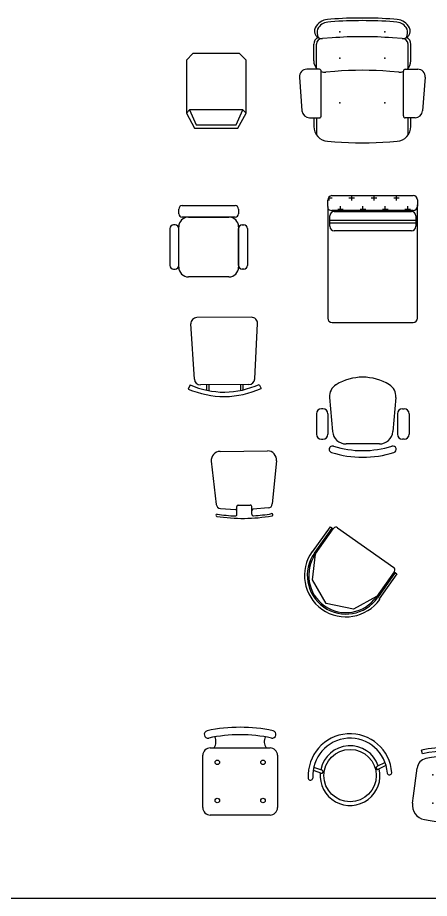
# Model space of a CAD drawing. Extents: x -42728 to 99010, y -18674 to 47645.
# Drawn here: x -35185 to -32429, y 22250 to 28144 of the extents above; entities that cross this region are included whole.
import ezdxf

# ---------------------------------------------------------------- set-up
doc = ezdxf.new("R2010")
doc.units = 0
doc.header["$LTSCALE"] = 100
doc.header["$MEASUREMENT"] = 0
doc.layers.get('0').update_dxf_attribs({"linetype": 'CONTINUOUS'})
doc.layers.add('01', color=3, linetype='CONTINUOUS')

# ---------------------------------------------------------------- blocks, each defined once
blk = doc.blocks.new('A$C032D3F32')
for p, q in [((187.4, 499.7, 593.4), (237.4, 505.9, 593.4)), ((187.4, 482.7, 593.4), (187.4, 499.7, 593.4)), ((237.4, 505.9, 593.4), (287.4, 499.7, 593.4)), ((287.4, 499.7, 593.4), (287.4, 482.7, 593.4)), ((61.3, 464, 593.4), (61.3, 464, 593.4)), ((66.9, 439.7, 593.4), (61.3, 464, 593.4)), ((187.4, 423.7, 593.4), (187.4, 457.6, 593.4)), ((287.4, 457.6, 593.4), (287.4, 423.7, 593.4)), ((413.5, 464, 593.4), (407.8, 439.7, 593.4)), ((6.4, 159.3, 593.4), (30.6, 344.4, 593.4)), ((444.1, 344.4, 593.4), (468.3, 159.3, 593.4)), ((0, 110.4, 593.4), (6.4, 159.3, 593.4)), ((468.3, 159.3, 593.4), (474.7, 110.4, 593.4))]:
    blk.add_line(p, q)
for centre, radius, start, end in [((237.4, -290.7, 593.4), 775, 76.86598, 103.13402), ((237.4, -290.7, 593.4), 750, 76.86598, 103.13402), ((237.4, -301.3, 593.4), 725, 78.24984, 101.75016), ((105, 335.1, 593.4), 75, 101.75016, 172.87498), ((369.7, 335.1, 593.4), 75, 7.12502, 78.24984), ((99.2, 98, 593.4), 100, 172.87498, 258.61952), ((375.5, 98, 593.4), 100, 281.38048, 7.12502), ((237.4, 784.3, 593.4), 800, 258.61952, 281.38048)]:
    blk.add_arc(centre, radius, start, end)
for p in [(137.4, 298.7, 593.4), (337.4, 298.7, 593.4), (137.4, 109.3, 593.4), (337.4, 109.3, 593.4)]:
    blk.add_point(p)
blk = doc.blocks.new('A$C01181C79')
for p, q in [((209.9, 820.7, 593.4), (188.2, 819, 593.4)), ((211.3, 803, 593.4), (189.5, 801.4, 593.4)), ((652.2, 801.4, 593.4), (630.4, 803, 593.4)), ((653.5, 819, 593.4), (631.8, 820.7, 593.4)), ((95.9, 541.8, 593.4), (95.9, 653.3, 593.4)), ((113.5, 497.7, 593.4), (113.5, 653.3, 593.4)), ((219.5, 696, 593.4), (154.6, 691, 593.4)), ((687.1, 691, 593.4), (622.2, 696, 593.4)), ((728.2, 494.3, 593.4), (728.2, 653.2, 593.4)), ((745.9, 541.8, 593.4), (745.9, 653.2, 593.4)), ((133.4, 485.8, 593.4), (49.9, 485.8, 593.4)), ((145.9, 173.3, 593.4), (145.9, 473.3, 593.4)), ((236.8, 471.7, 593.4), (176.6, 467.1, 593.4)), ((665.1, 467.1, 593.4), (604.9, 471.7, 593.4)), ((695.9, 173.3, 593.4), (695.9, 473.3, 593.4)), ((708.4, 485.8, 593.4), (791.9, 485.8, 593.4)), ((0, 432, 593.4), (17.3, 207, 593.4)), ((841.7, 432, 593.4), (824.4, 207, 593.4)), ((67.2, 160.8, 593.4), (133.4, 160.8, 593.4)), ((95.9, 160.8, 593.4), (95.9, 103.4, 593.4)), ((113.5, 160.8, 593.4), (113.5, 46.7, 593.4)), ((774.6, 160.8, 593.4), (708.4, 160.8, 593.4)), ((728.2, 46.7, 593.4), (728.2, 160.8, 593.4)), ((745.9, 103.4, 593.4), (745.9, 160.8, 593.4)), ((188.2, 3.7, 593.4), (236.8, 0, 593.4)), ((604.9, 0, 593.4), (653.5, 3.7, 593.4))]:
    blk.add_line(p, q)
for centre, radius, start, end in [((420.9, -1921.2, 593.4), 2750, 85.60129, 94.39871), ((195.9, 719.3, 593.4), 100, 94.39871, 154.39871), ((195.9, 719.3, 593.4), 82.3, 94.39871, 154.39871), ((420.9, -1921.2, 593.4), 2732.3, 85.60129, 94.39871), ((645.9, 719.3, 593.4), 82.3, 25.6013, 85.6013), ((645.9, 719.3, 593.4), 100, 25.6013, 85.6013), ((150.8, 740.9, 593.4), 50, 154.39871, 274.39871), ((187.1, 731.6, 593.4), 69.5, 160.48405, 207.98109), ((691, 740.9, 593.4), 50, 265.6013, 25.6013), ((649.9, 731, 593.4), 74.2, 334.1738, 18.76136), ((145.9, 653.3, 593.4), 50, 113.73237, 180), ((153.5, 651, 593.4), 40.1, 88.45302, 176.73866), ((420.9, -1921.2, 593.4), 2625, 85.60129, 94.39871), ((688.2, 650.9, 593.4), 40.1, 3.22955, 91.49729), ((695.9, 653.2, 593.4), 50, 0, 65.43421), ((170.9, 541.8, 593.4), 75, 180, 228.40702), ((670.9, 541.8, 593.4), 75, 311.22129, 0), ((49.9, 435.8, 593.4), 50, 90, 184.39871), ((133.4, 473.3, 593.4), 12.5, 0, 90), ((420.9, -1921.2, 593.4), 2400, 85.60129, 94.39871), ((708.4, 473.3, 593.4), 12.5, 90, 180), ((791.9, 435.8, 593.4), 50, 355.60129, 90), ((170.9, 541.8, 593.4), 75, 250.45096, 274.39871), ((670.9, 541.8, 593.4), 75, 265.6013, 289.52087), ((67.2, 210.8, 593.4), 50, 184.39871, 270), ((774.6, 210.8, 593.4), 50, 270, 355.60129), ((133.4, 173.3, 593.4), 12.5, 270, 0), ((708.4, 173.3, 593.4), 12.5, 180, 270), ((195.9, 103.4, 593.4), 100, 180, 265.60129), ((645.9, 103.4, 593.4), 100, 274.39871, 0), ((420.9, 2392.9, 593.4), 2400, 265.60129, 274.39871)]:
    blk.add_arc(centre, radius, start, end)
for p in [(270.9, 735.8, 593.4), (570.9, 735.8, 593.4), (270.9, 560.8, 593.4), (570.9, 560.8, 593.4), (270.9, 260.8, 593.4), (570.9, 260.8, 593.4)]:
    blk.add_point(p)
blk = doc.blocks.new('A$C1E49776E')
for p, q in [((9.8, 834.8, 177.8), (29.5, 834.8, 177.8)), ((10.8, 816, 177.8), (10.8, 836.5, 177.8)), ((28.4, 851.4, 177.8), (571.6, 851.4, 177.8)), ((142, 834.8, 177.8), (179.5, 834.8, 177.8)), ((160.8, 816, 177.8), (160.8, 851.4, 177.8)), ((292, 834.8, 177.8), (329.5, 834.8, 177.8)), ((310.8, 816, 177.8), (310.8, 851.4, 177.8)), ((442, 834.8, 177.8), (479.5, 834.8, 177.8)), ((460.8, 816, 177.8), (460.8, 851.4, 177.8)), ((592, 834.8, 177.8), (598.4, 834.8, 177.8)), ((0, 776.8, 177.8), (0, 818.2, 177.8)), ((0, 776.8, 177.8), (0, 30, 177.8)), ((85.8, 750, 177.8), (85.8, 778.5, 177.8)), ((235.8, 750, 177.8), (235.8, 778.5, 177.8)), ((385.8, 750, 177.8), (385.8, 778.5, 177.8)), ((535.8, 750, 177.8), (535.8, 778.5, 177.8)), ((601.6, 821.4, 177.8), (601.6, 780, 177.8)), ((601.6, 30, 177.8), (601.6, 788.2, 177.8)), ((13.9, 644.3, 177.8), (13.9, 714.4, 177.8)), ((571.6, 750, 177.8), (28.4, 750, 177.8)), ((43.9, 744.4, 177.8), (560.4, 744.4, 177.8)), ((67, 759.8, 177.8), (104.5, 759.8, 177.8)), ((217, 759.8, 177.8), (254.5, 759.8, 177.8)), ((367, 759.8, 177.8), (404.5, 759.8, 177.8)), ((517, 759.8, 177.8), (554.5, 759.8, 177.8)), ((590.4, 714.4, 177.8), (590.4, 644.3, 177.8)), ((590.4, 665.6, 177.8), (14, 665.6, 177.8)), ((17, 684.7, 177.8), (590.4, 684.7, 177.8)), ((560.4, 614.3, 177.8), (43.9, 614.3, 177.8)), ((30, 0, 177.8), (571.6, 0, 177.8))]:
    blk.add_line(p, q)
for centre, radius, start, end in [((37, 815.3, 177.8), 37.1, 103.35655, 175.51454), ((571.6, 821.4, 177.8), 30, 0, 90), ((28.4, 780, 177.8), 30, 198.59867, 270), ((571.6, 780, 177.8), 30, 270, 0), ((43.9, 714.4, 177.8), 30, 90, 180), ((560.4, 714.4, 177.8), 30, 0, 90), ((43.9, 644.3, 177.8), 30, 180, 270), ((560.4, 644.3, 177.8), 30, 270, 0), ((30, 30, 177.8), 30, 180, 270), ((571.6, 30, 177.8), 30, 270, 0)]:
    blk.add_arc(centre, radius, start, end)
blk = doc.blocks.new('A$C00F2537D')
for p, q in [((88.8, 368.6), (108.7, 139.9)), ((531.5, 368.6), (511.6, 139.9)), ((0, 259.3), (0, 121.7)), ((44.4, 292.7), (33.3, 292.7)), ((77.8, 259.3), (77.8, 121.7)), ((542.5, 259.3), (542.5, 121.7)), ((575.9, 292.7), (587, 292.7)), ((620.3, 259.3), (620.3, 121.7)), ((33.3, 88.4), (44.4, 88.4)), ((587, 88.4), (575.9, 88.4)), ((421.7, 57.5), (198.6, 57.5))]:
    blk.add_line(p, q)
for centre, radius, start, end in [((310.2, 162.8), 341.1, 58.40697, 121.59303), ((178.7, 376.5), 90.3, 121.59303, 184.96974), ((441.6, 376.5), 90.3, 355.03026, 58.40697), ((33.3, 259.3), 33.3, 90, 180), ((44.4, 259.3), 33.3, 0, 90), ((575.9, 259.3), 33.3, 90, 180), ((587, 259.3), 33.3, 0, 90), ((33.3, 121.7), 33.3, 180, 270), ((44.4, 121.7), 33.3, 270, 0), ((198.6, 147.7), 90.3, 184.96974, 270), ((421.7, 147.7), 90.3, 270, 355.03026), ((575.9, 121.7), 33.3, 180, 270), ((587, 121.7), 33.3, 270, 0), ((107.9, 21.2), 22.2, 72.63255, 252.63255), ((310.2, 667.8), 699.7, 252.63255, 287.36745), ((310.2, 667.8), 655.3, 252.63255, 287.36745), ((512.4, 21.2), 22.2, 287.36745, 107.36745)]:
    blk.add_arc(centre, radius, start, end)
blk = doc.blocks.new('A$C44C653A1')
for p, q in [((50.9, 431.3), (169.5, 598.9)), ((62.6, 423), (181.2, 590.6)), ((169.5, 598.9), (189, 585.1)), ((218, 592.9), (593.2, 327.4)), ((70.5, 417.5), (189, 585.1)), ((189, 585.1), (191.3, 588.3)), ((595.5, 297.5), (477, 129.9)), ((595.5, 297.5), (597.8, 300.7)), ((595.5, 297.5), (615.1, 283.7)), ((603.3, 292), (484.8, 124.4)), ((615.1, 283.7), (496.5, 116.1)), ((496.5, 116.1), (500.4, 113.3))]:
    blk.add_line(p, q)
at = {"extrusion": (0, 0, -1)}
for p, q in [((49.3, 244.7), (70, 416.8)), ((141.1, 84.8), (49.3, 244.7)), ((479.1, 132.5), (323.8, 47.5)), ((323.8, 47.5), (141.1, 84.8))]:
    blk.add_line(p, q, dxfattribs=at)
for centre, radius, start, end in [((206.9, 577.2), 19.2, 54.7219, 144.7219), ((273.7, 273.7), 277.7, 144.7219, 324.7219), ((273.7, 273.7), 258.6, 144.7219, 324.7219), ((273.7, 273.7), 249, 144.7219, 324.7219), ((582.1, 311.7), 19.2, 324.7219, 54.7219)]:
    blk.add_arc(centre, radius, start, end)
blk = doc.blocks.new('A$C25025A4E')
for p, q in [((35.6, 254.9), (93.8, 235)), ((513.4, 287.4), (458.4, 259.8)), ((519.7, 268.2), (465.7, 241.1)), ((31.9, 235), (89.1, 215.5))]:
    blk.add_line(p, q)
blk.add_circle((279.4, 199.5), 175)
for centre, radius, start, end in [((279.4, 199.5), 280, 3.88791, 183.88791), ((279.4, 199.5), 250, 3.88791, 183.88791), ((279.4, 199.5), 200, 19.04644, 168.72938), ((279.4, 199.5), 200, 174.5596, 13.21621), ((464.8, 252.1), 10.3, 156.29049, 177.06566), ((466.7, 252), 12.2, 177.06566, 196.13133), ((466.7, 252), 12.2, 196.13133, 215.197), ((463.5, 252.7), 8.77, 132.53272, 156.29049), ((465.2, 250.9), 10.3, 215.197, 235.97216), ((462.4, 253.9), 7.12, 109.36747, 132.53272), ((464.4, 249.6), 8.77, 235.97216, 259.72993), ((464.1, 248), 7.12, 259.72993, 286.13133), ((464.1, 248), 7.12, 286.13133, 309.64994), ((14.8, 184.5), 15.3, 195.00011, 352.77571), ((89.8, 222.6), 7.12, 238.12588, 261.64449), ((89.8, 222.6), 7.12, 261.64449, 288.04589), ((89.3, 224.1), 8.77, 288.04589, 311.80366), ((90.7, 228.6), 7.12, 55.2431, 78.40835), ((89.7, 227.3), 8.77, 31.48533, 55.2431), ((88.3, 225.3), 10.3, 311.80366, 332.57882), ((88.5, 226.5), 10.3, 10.71016, 31.48533), ((86.6, 226.1), 12.2, 332.57882, 351.64449), ((86.6, 226.1), 12.2, 351.64449, 10.71016), ((543.5, 220.4), 15.3, 195.00011, 352.77571)]:
    blk.add_arc(centre, radius, start, end)
blk = doc.blocks.new('A$C2F694412')
for p, q in [((44.5, 500.2), (0, 455.8)), ((355.7, 500.2), (44.5, 500.2)), ((400.2, 455.8), (355.7, 500.2)), ((0, 455.8), (0, 100)), ((400.2, 100), (400.2, 455.8)), ((0, 100), (55.6, 0)), ((344.6, 0), (400.2, 100)), ((55.6, 0), (344.6, 0))]:
    blk.add_line(p, q)
at = {"linetype": 'ByBlock'}
for p, q in [((44.5, 500.2), (0, 455.8)), ((355.7, 500.2), (44.5, 500.2)), ((400.2, 455.8), (355.7, 500.2)), ((0, 455.8), (0, 100)), ((400.2, 100), (400.2, 455.8)), ((0, 100), (22.2, 122.3)), ((22.2, 122.3), (66.7, 22.2)), ((377.9, 122.3), (22.2, 122.3)), ((333.5, 22.2), (377.9, 122.3)), ((400.2, 100), (377.9, 122.3)), ((0, 100), (55.6, 0)), ((344.6, 0), (400.2, 100)), ((55.6, 0), (344.6, 0)), ((66.7, 22.2), (333.5, 22.2))]:
    blk.add_line(p, q, dxfattribs=at)
blk = doc.blocks.new('A$C086E6A78')
for p, q in [((50, 450), (450, 450)), ((0, 50), (0, 400)), ((500, 400), (500, 50)), ((450, 0), (50, 0))]:
    blk.add_line(p, q)
for centre in [(97.2, 352.8), (402.8, 352.8), (97.2, 97.2), (402.8, 97.2)]:
    blk.add_circle(centre, 15)
for centre, radius, start, end in [((34.9, 540), 25, 101.89328, 281.89328), ((250, -481.3), 1068.7, 78.10672, 101.89328), ((250, -481.3), 1018.7, 78.10672, 101.89328), ((465.1, 540), 25, 258.10672, 78.10672), ((19.9, 490.6), 68.5, 323.7056, 28.40065), ((480.1, 490.6), 68.5, 151.59935, 216.2944), ((50, 400), 50, 90, 180), ((450, 400), 50, 0, 90), ((50, 50), 50, 180, 270), ((450, 50), 50, 270, 0)]:
    blk.add_arc(centre, radius, start, end)
blk = doc.blocks.new('A$C2DA80B64')
at = {"layer": '01'}
for p, q in [((83, 476.7), (437, 476.7)), ((60, 423), (60, 453.7)), ((460, 453.7), (460, 423)), ((437, 400), (83, 400)), ((124.6, 400), (395.4, 400)), ((0, 323.3), (0, 76.7)), ((35.8, 347.5), (24.2, 347.5)), ((60, 64.6), (60, 335.4)), ((60, 76.7), (60, 323.3)), ((460, 335.4), (460, 64.6)), ((460, 76.7), (460, 323.3)), ((484.2, 347.5), (495.8, 347.5)), ((520, 323.3), (520, 76.7)), ((24.2, 52.5), (35.8, 52.5)), ((395.4, 0), (124.6, 0)), ((495.8, 52.5), (484.2, 52.5))]:
    blk.add_line(p, q, dxfattribs=at)
for centre, radius, start, end in [((83, 453.7), 23, 90, 180), ((437, 453.7), 23, 0, 90), ((83, 423), 23, 180, 270), ((437, 423), 23, 270, 0), ((124.6, 335.4), 64.6, 90, 180), ((395.4, 335.4), 64.6, 0, 90), ((24.2, 323.3), 24.2, 90, 180), ((35.8, 323.3), 24.2, 0, 90), ((484.2, 323.3), 24.2, 90, 180), ((495.8, 323.3), 24.2, 0, 90), ((24.2, 76.7), 24.2, 180, 270), ((35.8, 76.7), 24.2, 270, 0), ((124.6, 64.6), 64.6, 180, 270), ((395.4, 64.6), 64.6, 270, 0), ((484.2, 76.7), 24.2, 180, 270), ((495.8, 76.7), 24.2, 270, 0)]:
    blk.add_arc(centre, radius, start, end, dxfattribs=at)
blk = doc.blocks.new('A$C0D7528E1')
at = {"layer": '01'}
for p, q in [((422.8, 531.3), (57.4, 528.7)), ((41, 116.3), (17.8, 486.2)), ((445.1, 119.2), (463.1, 489.3)), ((11.8, 78.4), (0, 50.8)), ((405.5, 81.1), (81.2, 78.9)), ((122.4, 79.1), (122.6, 43.2)), ((137.4, 79.2), (137.7, 40.1)), ((349.2, 80.7), (349.5, 41.6)), ((364.2, 80.9), (364.5, 44.9)), ((474.8, 81.6), (487, 54.2))]:
    blk.add_line(p, q, dxfattribs=at)
for centre, radius, start, end in [((423.1, 491.3), 40, 357.22568, 90.40551), ((57.7, 488.7), 40, 90.40551, 183.58534), ((405.2, 121.1), 40, 270.40551, 357.22568), ((247.4, 627.9), 598, 246.7955, 269.64031), ((80.9, 118.8), 40, 183.58534, 270.40551), ((231.5, 627.8), 598, 271.17072, 294.01553), ((247.4, 627.9), 628, 246.7955, 269.64031), ((231.5, 627.8), 628, 271.17072, 294.01553)]:
    blk.add_arc(centre, radius, start, end, dxfattribs=at)
blk = doc.blocks.new('A$C57745826')
at = {"layer": '01'}
for p, q in [((59.1, 435.2), (375.8, 438.1)), ((0, 368.4), (33, 79.9)), ((436, 372.4), (408.3, 83.3)), ((171.1, 36.9), (170.8, 65.2)), ((180.7, 75.2), (260.7, 76)), ((271.1, 37.9), (270.8, 66.1)), ((60.9, 53.4), (161.7, 46.8)), ((171.3, 12.8), (171.1, 36.9)), ((271.3, 13.8), (271.1, 37.9)), ((380.9, 56.3), (280.2, 47.9))]:
    blk.add_line(p, q, dxfattribs=at)
for centre, radius, start, end in [((59.6, 375.2), 60, 90.52443, 186.53343), ((376.3, 378.1), 60, 354.51542, 90.52443), ((62.8, 83.3), 30, 186.53343, 266.28803), ((180.8, 65.3), 10, 90.52443, 180.52443), ((260.8, 66), 10, 0.52443, 90.52443), ((378.4, 86.2), 30, 274.76082, 354.51542), ((37.5, 7.4), 7.5, 81.2535, 261.2535), ((211, 1135), 1148.3, 261.2535, 279.79535), ((211, 1135), 1133.3, 261.2535, 267.46266), ((161.3, 12.7), 10, 267.46266, 0.52443), ((161.1, 36.9), 10, 0.52443, 86.28803), ((281.1, 38), 10, 94.76082, 180.52443), ((281.3, 13.8), 10, 180.52443, 273.58619), ((211, 1135), 1133.3, 273.58619, 279.79535), ((405.1, 10.8), 7.5, 279.79535, 99.79535)]:
    blk.add_arc(centre, radius, start, end, dxfattribs=at)

msp = doc.modelspace()

# ---------------------------------------------------------------- linework, layer by layer
msp.add_line((-5844.09815, 22249.50287), (-42727.95518, 22249.50287))

# ---------------------------------------------------------------- block references
for name, p in [('A$C01181C79', (-33299.24611, 27312.68243)), ('A$C2F694412', (-34055.89221, 27404.36063)), ('A$C1E49776E', (-33110.09669, 26103.07685)), ('A$C2DA80B64', (-34166.33661, 26409.03833)), ('A$C0D7528E1', (-34042.94922, 25607.57754)), ('A$C00F2537D', (-33185.75646, 25233.67275)), ('A$C57745826', (-33888.71458, 24806.11674)), ('A$C44C653A1', (-33261.41623, 24137.46772)), ('A$C086E6A78', (-33945.81715, 22806.94196)), ('A$C25025A4E', (-33239.59742, 22871.76053)), ('A$C032D3F32', (-32542.649, 22776.66146))]:
    msp.add_blockref(name, p)

doc.saveas('drawing.dxf')
